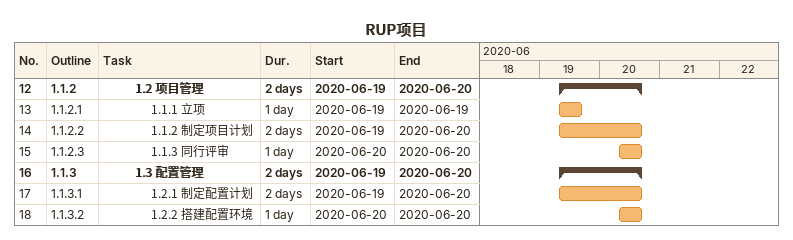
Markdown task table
RUP项目

| ID | WBS | Task | Duration | Start | Finish |
|---|---|---|---|---|---|
| 12 | 1.1.2 | **1.2 项目管理** | 2d | 2020-06-19 | 2020-06-20 |
| 13 | 1.1.2.1 | 1.1.1 立项 | 1d | 2020-06-19 | 2020-06-19 |
| 14 | 1.1.2.2 | 1.1.2 制定项目计划 | 2d | 2020-06-19 | 2020-06-20 |
| 15 | 1.1.2.3 | 1.1.3 同行评审 | 1d | 2020-06-20 | 2020-06-20 |
| 16 | 1.1.3 | **1.3 配置管理** | 2d | 2020-06-19 | 2020-06-20 |
| 17 | 1.1.3.1 | 1.2.1 制定配置计划 | 2d | 2020-06-19 | 2020-06-20 |
| 18 | 1.1.3.2 | 1.2.2 搭建配置环境 | 1d | 2020-06-20 | 2020-06-20 |
